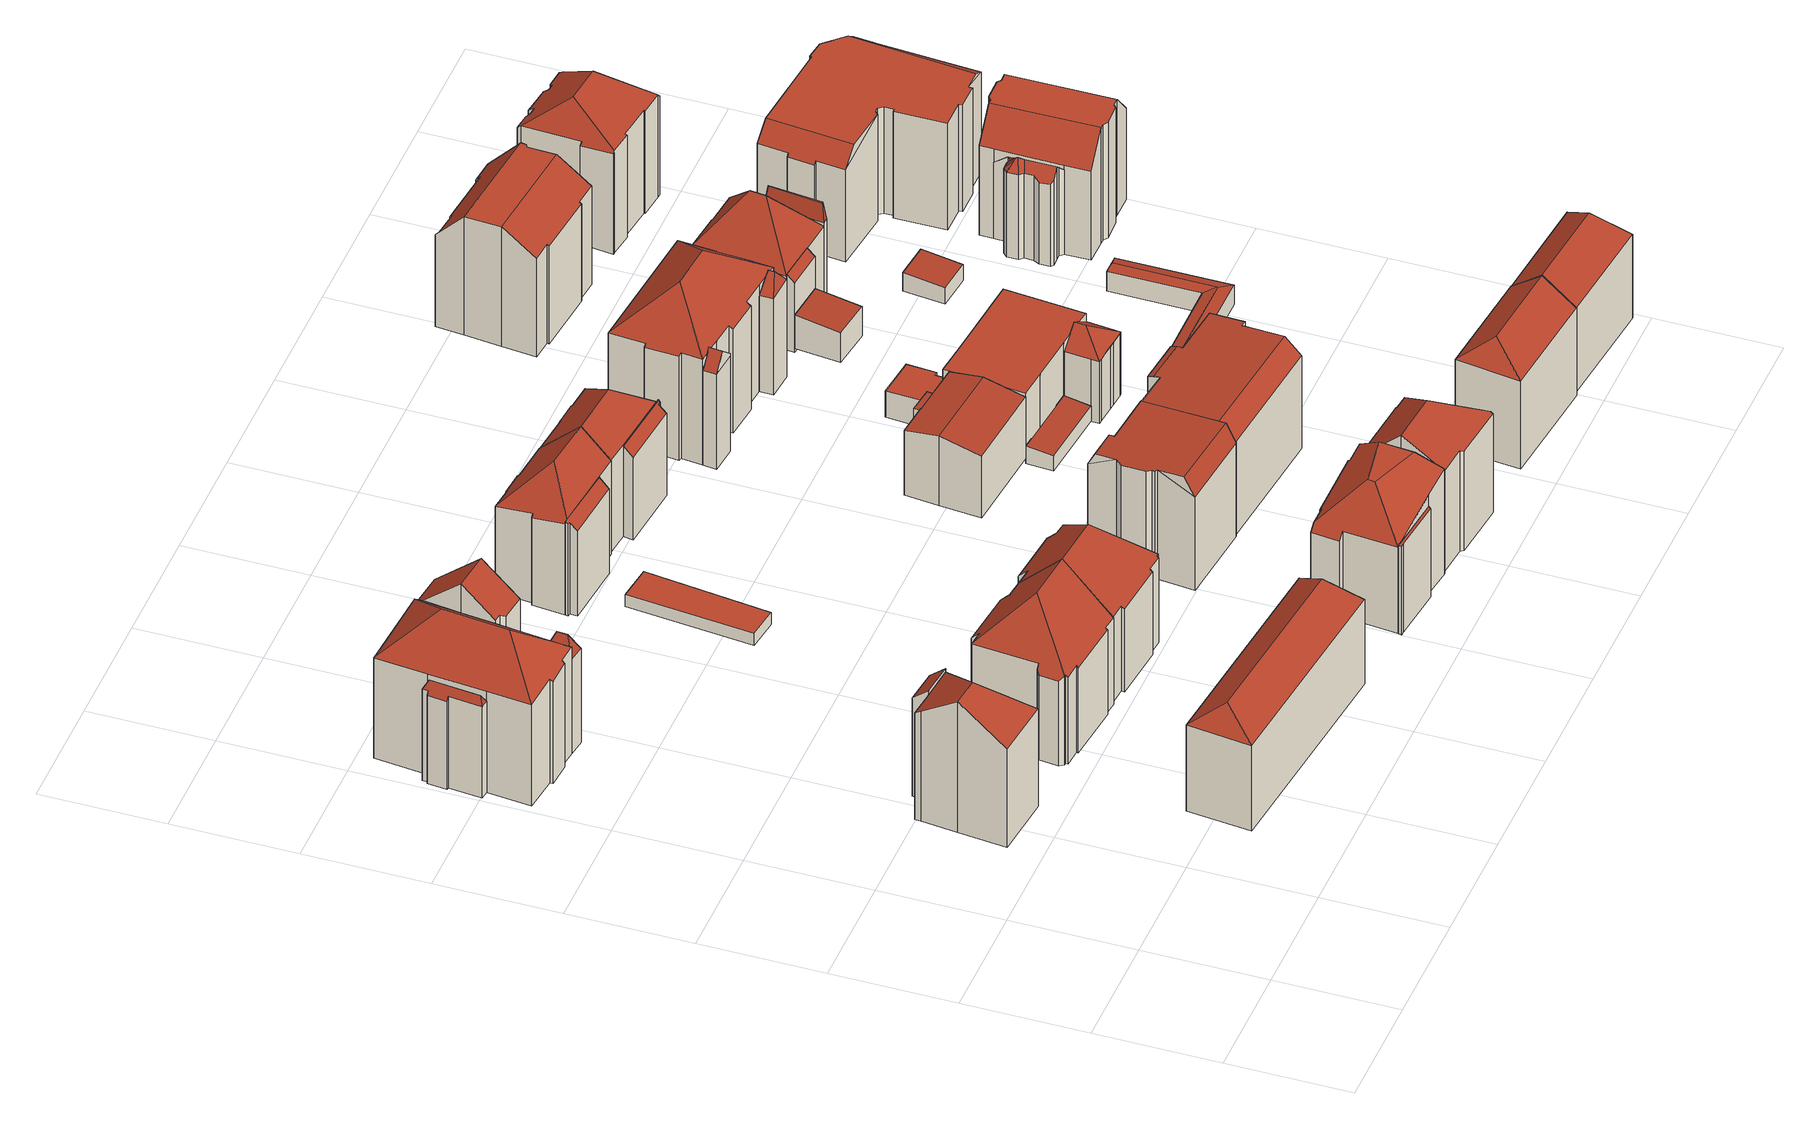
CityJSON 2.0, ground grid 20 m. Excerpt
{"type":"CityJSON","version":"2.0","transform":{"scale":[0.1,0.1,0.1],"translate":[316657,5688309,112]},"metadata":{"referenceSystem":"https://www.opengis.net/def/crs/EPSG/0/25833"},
"CityObjects":{
"building1":{"type":"Building","attributes":{"Gemeindeschluessel":14713000,"Geometrietyp2DReferenz":"3000","function":"31001_9998","roofType":"9999"},"children":["building1-1","building1-2"]},
"building1-1":{"type":"BuildingPart","attributes":{"Dachtyp_tdc":"tdcHipAndGableRoof","Dachneigung":37.49,"QualitaetDacherkennung":48,"Geometrietyp2DReferenz":"3000","roofType":"5000","measuredHeight":23.91},"parents":["building1"],"geometry":[{"type":"MultiSurface","lod":"2","boundaries":[[[0,1,2,3]],[[1,4,5,2]],[[6,7,8,9]],[[7,10,11,8]],[[10,12,13,11]],[[12,14,15,13]],[[14,16,17,15]],[[16,18,19,17]],[[18,20,21,19]],[[20,0,3,21]],[[16,14,12,10,7,6,22]],[[6,4,1,0,20,22]],[[20,18,16,22]],[[3,2,5,9,8,11,13,15,17,19,21]],[[9,5,4,6]]],"semantics":{"surfaces":[{"type":"WallSurface"},{"type":"RoofSurface"},{"type":"GroundSurface"},{"type":"ClosureSurface"}],"values":[0,0,0,0,0,0,0,0,0,0,1,1,1,2,3]}}]},
"building1-2":{"type":"BuildingPart","attributes":{"Dachtyp_tdc":"tdcPolyFlatRoof","Dachneigung":41.29,"QualitaetDacherkennung":31,"Geometrietyp2DReferenz":"3000","roofType":"2100","measuredHeight":20.23},"parents":["building1"],"geometry":[{"type":"MultiSurface","lod":"2","boundaries":[[[23,24,6,9,25]],[[26,27,28,5,4]],[[27,23,25,28]],[[27,26,24,23]],[[25,9,5,28]],[[4,6,24,26]],[[4,5,9,6]]],"semantics":{"surfaces":[{"type":"WallSurface"},{"type":"RoofSurface"},{"type":"GroundSurface"},{"type":"ClosureSurface"}],"values":[0,0,0,1,2,0,3]}}]},
"building2":{"type":"Building","attributes":{"Gemeindeschluessel":14713000,"Geometrietyp2DReferenz":"3000","function":"31001_9998","roofType":"9999"},"children":["building2-1","building2-2","building2-3","building2-4"]},
"building2-1":{"type":"BuildingPart","attributes":{"Dachtyp_tdc":"tdcHipRoof","Dachneigung":41.23,"QualitaetDacherkennung":46,"Geometrietyp2DReferenz":"3000","roofType":"3200","measuredHeight":24.75},"parents":["building2"],"geometry":[{"type":"MultiSurface","lod":"2","boundaries":[[[29,30,31]],[[29,32,33,30]],[[32,34,35,36,33]],[[37,38,39,40,41]],[[42,43,44,45]],[[43,46,47,44]],[[46,48,49,47]],[[48,50,51,49]],[[50,52,53,51]],[[52,54,55,53]],[[54,56,57,55]],[[56,58,57]],[[54,52,50,48,46,43,59]],[[34,32,60]],[[43,42,38,37,61,62,34,60,59]],[[32,29,56,54,59,60]],[[30,33,36,63,41,40,44,47,49,51,53,55,57]],[[62,35,34]],[[41,63,61,37]],[[63,36,35,62,61]],[[45,39,38,42]],[[45,44,40,39]],[[29,31,58,56]],[[31,30,57,58]]],"semantics":{"surfaces":[{"type":"WallSurface"},{"type":"RoofSurface"},{"type":"GroundSurface"},{"type":"ClosureSurface"}],"values":[0,0,0,0,0,0,0,0,0,0,0,0,1,1,1,1,2,0,3,3,0,3,0,3]}}]},
"building2-2":{"type":"BuildingPart","attributes":{"Dachtyp_tdc":"tdcFreeFormRoof","Dachneigung":60.25,"QualitaetDacherkennung":23,"Geometrietyp2DReferenz":"3000","roofType":"5000","measuredHeight":18.07},"parents":["building2"],"geometry":[{"type":"MultiSurface","lod":"2","boundaries":[[[64,65,66,67]],[[65,68,69,66]],[[68,70,71,69]],[[70,72,73,71]],[[72,74,75,73]],[[74,31,30,75]],[[58,64,67,57]],[[31,74,76]],[[74,72,70,68,65,64,77,76]],[[64,58,77]],[[58,31,76,77]],[[67,66,69,71,73,75,30,57]],[[57,30,31,58]]],"semantics":{"surfaces":[{"type":"WallSurface"},{"type":"RoofSurface"},{"type":"GroundSurface"},{"type":"ClosureSurface"}],"values":[0,0,0,0,0,0,0,1,1,1,1,2,3]}}]},
"building2-3":{"type":"BuildingPart","attributes":{"Dachtyp_tdc":"tdcGableRoof","Dachneigung":41.12,"QualitaetDacherkennung":72,"Geometrietyp2DReferenz":"3000","roofType":"3100","measuredHeight":24.75},"parents":["building2"],"geometry":[{"type":"MultiSurface","lod":"2","boundaries":[[[78,79,37,41,80]],[[35,81,82,36]],[[81,83,84,82]],[[83,85,86,84]],[[85,87,88,86]],[[87,78,80,88]],[[83,81,35,62,89]],[[89,79,78,87,85,83]],[[80,41,63,36,82,84,86,88]],[[61,37,79,89]],[[63,41,37,61]],[[62,61,89]],[[63,61,62,35,36]]],"semantics":{"surfaces":[{"type":"WallSurface"},{"type":"RoofSurface"},{"type":"GroundSurface"},{"type":"ClosureSurface"}],"values":[0,0,0,0,0,0,1,1,2,0,3,0,3]}}]},
"building2-4":{"type":"BuildingPart","attributes":{"Dachtyp_tdc":"tdcFreeFormRoof","Dachneigung":65.15,"QualitaetDacherkennung":29,"Geometrietyp2DReferenz":"3000","roofType":"5000","measuredHeight":20.33},"parents":["building2"],"geometry":[{"type":"MultiSurface","lod":"2","boundaries":[[[39,90,91,40]],[[90,92,93,91]],[[92,94,95,93]],[[94,96,97,95]],[[96,98,99,97]],[[98,45,44,99]],[[100,101,98,96]],[[102,100,96,94]],[[103,102,94,92]],[[92,90,104,103]],[[104,39,45,101,100,102,103]],[[45,98,101]],[[39,104,90]],[[40,91,93,95,97,99,44]],[[40,44,45,39]]],"semantics":{"surfaces":[{"type":"WallSurface"},{"type":"RoofSurface"},{"type":"GroundSurface"},{"type":"ClosureSurface"}],"values":[0,0,0,0,0,0,1,1,1,1,1,1,0,2,3]}}]},
"building3":{"type":"Building","attributes":{"Dachtyp_tdc":"tdcHipRoof","Gemeindeschluessel":14713000,"Dachneigung":36.92,"QualitaetDacherkennung":72,"Geometrietyp2DReferenz":"3000","function":"31001_9998","roofType":"3200","measuredHeight":19.48},"geometry":[{"type":"MultiSurface","lod":"2","boundaries":[[[105,106,107,108]],[[106,109,110,107]],[[109,111,112,110]],[[111,105,108,112]],[[109,106,113]],[[105,111,114]],[[106,105,114,113]],[[111,109,113,114]],[[108,107,110,112]]],"semantics":{"surfaces":[{"type":"WallSurface"},{"type":"RoofSurface"},{"type":"GroundSurface"}],"values":[0,0,0,0,1,1,1,1,2]}}]},
"building4":{"type":"Building","attributes":{"Dachtyp_tdc":"tdcFreeFormRoof","Gemeindeschluessel":14713000,"Dachneigung":44.62,"QualitaetDacherkennung":33,"Geometrietyp2DReferenz":"3000","function":"31001_9998","roofType":"5000","measuredHeight":23.77},"geometry":[{"type":"MultiSurface","lod":"2","boundaries":[[[115,116,117,118]],[[116,119,120,117]],[[119,121,122,120]],[[121,123,124,122]],[[123,125,126,124]],[[125,127,128,126]],[[127,129,130,128]],[[129,131,132,130]],[[131,133,134,132]],[[133,135,136,134]],[[135,137,138,136]],[[137,139,140,138]],[[139,141,142,140]],[[141,143,144,142]],[[143,145,146,144]],[[145,147,148,146]],[[147,149,150,148]],[[149,115,118,150]],[[151,152,147,145,143,141,139,137]],[[131,129,127,125,123,153,151,137,135,133]],[[153,121,119,116,115,149,152,151]],[[123,121,153]],[[149,147,152]],[[118,117,120,122,124,126,128,130,132,134,136,138,140,142,144,146,148,150]]],"semantics":{"surfaces":[{"type":"WallSurface"},{"type":"RoofSurface"},{"type":"GroundSurface"}],"values":[0,0,0,0,0,0,0,0,0,0,0,0,0,0,0,0,0,0,1,1,1,0,0,2]}}]},
"building5":{"type":"Building","attributes":{"Dachtyp_tdc":"tdcFreeFormRoof","Gemeindeschluessel":14713000,"Dachneigung":43.44,"QualitaetDacherkennung":33,"Geometrietyp2DReferenz":"3000","function":"31001_9998","roofType":"5000","measuredHeight":23.24},"geometry":[{"type":"MultiSurface","lod":"2","boundaries":[[[154,155,156,157]],[[155,158,159,156]],[[158,160,161,159]],[[160,162,163,161]],[[162,164,165,163]],[[164,166,167,165]],[[166,168,169,167]],[[168,170,171,169]],[[170,172,173,171]],[[172,174,175,173]],[[174,176,177,175]],[[176,178,179,177]],[[178,121,180,179]],[[121,181,182,180]],[[181,183,184,182]],[[183,185,186,184]],[[185,187,188,186]],[[187,154,157,188]],[[162,160,158,155,154,189,190,191,164]],[[190,189,187,185,183,181,121,192]],[[190,192,178,176,174,172,170,168,166,191]],[[166,164,191]],[[121,178,192]],[[154,187,189]],[[157,156,159,161,163,165,167,169,171,173,175,177,179,180,182,184,186,188]]],"semantics":{"surfaces":[{"type":"WallSurface"},{"type":"RoofSurface"},{"type":"GroundSurface"}],"values":[0,0,0,0,0,0,0,0,0,0,0,0,0,0,0,0,0,0,1,1,1,0,0,0,2]}}]},
"building6":{"type":"Building","attributes":{"Dachtyp_tdc":"tdcPolyFlatRoof","Gemeindeschluessel":14713000,"Dachneigung":0,"QualitaetDacherkennung":89,"Geometrietyp2DReferenz":"3000","function":"31001_9998","roofType":"1000","measuredHeight":2.21},"geometry":[{"type":"MultiSurface","lod":"2","boundaries":[[[193,194,195,196]],[[194,197,198,195]],[[197,199,200,198]],[[199,193,196,200]],[[199,197,194,193]],[[196,195,198,200]]],"semantics":{"surfaces":[{"type":"WallSurface"},{"type":"RoofSurface"},{"type":"GroundSurface"}],"values":[0,0,0,0,1,2]}}]},
"building7":{"type":"Building","attributes":{"Gemeindeschluessel":14713000,"Geometrietyp2DReferenz":"3000","function":"31001_9998","roofType":"9999"},"children":["building7-1","building7-2"]},
"building7-1":{"type":"BuildingPart","attributes":{"Dachtyp_tdc":"tdcPolyFlatRoof","Dachneigung":44.58,"QualitaetDacherkennung":28,"Geometrietyp2DReferenz":"3000","roofType":"2100","measuredHeight":17.06},"parents":["building7"],"geometry":[{"type":"MultiSurface","lod":"2","boundaries":[[[201,202,203,204]],[[202,205,206,203]],[[205,207,208,206]],[[207,209,210,211,208]],[[212,201,204,213]],[[212,214,209,207,205,202,201]],[[204,203,206,208,211,215,213]],[[214,210,209]],[[213,215,214,212]],[[215,211,210,214]]],"semantics":{"surfaces":[{"type":"WallSurface"},{"type":"RoofSurface"},{"type":"GroundSurface"},{"type":"ClosureSurface"}],"values":[0,0,0,0,0,1,2,0,3,3]}}]},
"building7-2":{"type":"BuildingPart","attributes":{"Dachtyp_tdc":"tdcHipAndGableRoof","Dachneigung":44.07,"QualitaetDacherkennung":56,"Geometrietyp2DReferenz":"3000","roofType":"5000","measuredHeight":21.83},"parents":["building7"],"geometry":[{"type":"MultiSurface","lod":"2","boundaries":[[[216,217,218,219]],[[217,220,221,218]],[[220,222,223,221]],[[222,224,225,223]],[[224,212,213,225]],[[210,226,227,211]],[[226,228,229,227]],[[228,230,231,229]],[[230,232,233,231]],[[232,234,235,233]],[[234,216,219,235]],[[230,228,226,210,214,236]],[[214,212,224,222,236]],[[222,220,217,216,234,232,230,236]],[[219,218,221,223,225,213,215,211,227,229,231,233,235]],[[215,213,212,214]],[[215,214,210,211]]],"semantics":{"surfaces":[{"type":"WallSurface"},{"type":"RoofSurface"},{"type":"GroundSurface"},{"type":"ClosureSurface"}],"values":[0,0,0,0,0,0,0,0,0,0,0,1,1,1,2,3,3]}}]},
"building8":{"type":"Building","attributes":{"Gemeindeschluessel":14713000,"Geometrietyp2DReferenz":"3000","function":"31001_9998","roofType":"9999"},"children":["building8-1","building8-2"]},
"building8-1":{"type":"BuildingPart","attributes":{"Dachtyp_tdc":"tdcCutTentRoof","Dachneigung":40.27,"QualitaetDacherkennung":26,"Geometrietyp2DReferenz":"3000","roofType":"9999","measuredHeight":21.95},"parents":["building8"],"geometry":[{"type":"MultiSurface","lod":"2","boundaries":[[[237,238,239,240]],[[238,241,242,239]],[[241,243,244,242]],[[243,245,246,247,244]],[[248,249,250,251]],[[249,252,253,250]],[[252,254,255,253]],[[254,256,257,255]],[[256,258,259,257]],[[258,260,261,259]],[[260,237,240,261]],[[243,241,262,263]],[[248,264,245,243,263,265]],[[256,254,252,249,248,265,266]],[[241,238,237,260,258,256,266,262]],[[266,265,263,262]],[[240,239,242,244,247,251,250,253,255,257,259,261]],[[264,246,245]],[[248,251,247,246,264]]],"semantics":{"surfaces":[{"type":"WallSurface"},{"type":"RoofSurface"},{"type":"GroundSurface"},{"type":"ClosureSurface"}],"values":[0,0,0,0,0,0,0,0,0,0,0,1,1,1,1,1,2,0,3]}}]},
"building8-2":{"type":"BuildingPart","attributes":{"Dachtyp_tdc":"tdcPolyFlatRoof","Dachneigung":0,"QualitaetDacherkennung":19,"Geometrietyp2DReferenz":"3000","roofType":"1000","measuredHeight":16.05},"parents":["building8"],"geometry":[{"type":"MultiSurface","lod":"2","boundaries":[[[267,268,269,270]],[[268,271,272,269]],[[271,273,248,251,272]],[[246,267,270,247]],[[246,264,273,271,268,267]],[[270,269,272,251,247]],[[264,248,273]],[[247,251,248,264,246]]],"semantics":{"surfaces":[{"type":"WallSurface"},{"type":"RoofSurface"},{"type":"GroundSurface"},{"type":"ClosureSurface"}],"values":[0,0,0,0,1,2,0,3]}}]},
"building9":{"type":"Building","attributes":{"Dachtyp_tdc":"tdcFreeFormRoof","Gemeindeschluessel":14713000,"Dachneigung":2.84,"QualitaetDacherkennung":41,"Geometrietyp2DReferenz":"3000","function":"31001_9998","roofType":"5000","measuredHeight":20.25},"geometry":[{"type":"MultiSurface","lod":"2","boundaries":[[[274,275,276,277]],[[275,278,279,276]],[[278,280,281,279]],[[280,282,283,281]],[[282,284,285,283]],[[284,286,287,285]],[[286,288,289,287]],[[288,290,291,289]],[[290,292,293,291]],[[292,294,295,293]],[[294,296,297,295]],[[296,274,277,297]],[[278,298,299,280]],[[300,296,294,301]],[[298,275,274,300,301,292,290,288,286,284,282,299]],[[278,275,298]],[[282,280,299]],[[294,292,301]],[[274,296,300]],[[277,276,279,281,283,285,287,289,291,293,295,297]]],"semantics":{"surfaces":[{"type":"WallSurface"},{"type":"RoofSurface"},{"type":"GroundSurface"}],"values":[0,0,0,0,0,0,0,0,0,0,0,0,1,1,1,0,0,0,0,2]}}]},
"building10":{"type":"Building","attributes":{"Gemeindeschluessel":14713000,"Geometrietyp2DReferenz":"3000","function":"31001_9998","roofType":"9999"},"children":["building10-1","building10-2"]},
"building10-1":{"type":"BuildingPart","attributes":{"Dachtyp_tdc":"tdcHipAndGableRoof","Dachneigung":44.3,"QualitaetDacherkennung":63,"Geometrietyp2DReferenz":"3000","roofType":"5000","measuredHeight":21.38},"parents":["building10"],"geometry":[{"type":"MultiSurface","lod":"2","boundaries":[[[222,302,303,304]],[[302,305,306,303]],[[305,307,308,306]],[[307,309,310,308]],[[309,311,312,310]],[[311,313,314,312]],[[313,315,316,314]],[[315,317,318,316]],[[317,319,320,318]],[[319,321,322,323,320]],[[324,325,326,327,328]],[[325,222,304,326]],[[321,319,317,315,313,329]],[[313,311,309,307,305,302,222,329]],[[222,325,324,321,329]],[[304,303,306,308,310,312,314,316,318,320,323,327,326]],[[328,322,321,324]],[[323,322,328,327]]],"semantics":{"surfaces":[{"type":"WallSurface"},{"type":"RoofSurface"},{"type":"GroundSurface"},{"type":"ClosureSurface"}],"values":[0,0,0,0,0,0,0,0,0,0,0,0,1,1,1,2,0,3]}}]},
"building10-2":{"type":"BuildingPart","attributes":{"Dachtyp_tdc":"tdcPolyFlatRoof","Dachneigung":43.74,"QualitaetDacherkennung":26,"Geometrietyp2DReferenz":"3000","roofType":"2100","measuredHeight":16.64},"parents":["building10"],"geometry":[{"type":"MultiSurface","lod":"2","boundaries":[[[330,328,327,331]],[[332,333,334,320,319]],[[333,335,336,334]],[[335,337,338,336]],[[337,330,331,338]],[[337,335,333,332,339,322,328,330]],[[331,327,323,320,334,336,338]],[[319,339,332]],[[320,323,322,339,319]],[[323,327,328,322]]],"semantics":{"surfaces":[{"type":"WallSurface"},{"type":"RoofSurface"},{"type":"GroundSurface"},{"type":"ClosureSurface"}],"values":[0,0,0,0,0,1,2,0,3,3]}}]},
"building11":{"type":"Building","attributes":{"Dachtyp_tdc":"tdcHipAndGableRoof","Gemeindeschluessel":14713000,"Dachneigung":43.56,"QualitaetDacherkennung":43,"Geometrietyp2DReferenz":"3000","function":"31001_9998","roofType":"5000","measuredHeight":22.65},"geometry":[{"type":"MultiSurface","lod":"2","boundaries":[[[340,341,342,343]],[[341,344,345,342]],[[344,346,347,345]],[[346,348,349,347]],[[348,350,351,349]],[[350,352,353,351]],[[352,354,355,353]],[[354,356,357,355]],[[356,358,359,357]],[[358,360,361,359]],[[360,362,363,361]],[[362,364,365,363]],[[364,366,367,365]],[[366,368,369,367]],[[368,370,371,369]],[[370,340,343,371]],[[366,364,362,360,358,356,372]],[[356,354,352,350,348,346,344,372]],[[344,341,340,370,368,366,372]],[[343,342,345,347,349,351,353,355,357,359,361,363,365,367,369,371]]],"semantics":{"surfaces":[{"type":"WallSurface"},{"type":"RoofSurface"},{"type":"GroundSurface"}],"values":[0,0,0,0,0,0,0,0,0,0,0,0,0,0,0,0,1,1,1,2]}}]},
"building12":{"type":"Building","attributes":{"Gemeindeschluessel":14713000,"Geometrietyp2DReferenz":"3000","function":"31001_9998","roofType":"9999"},"children":["building12-1","building12-2"]},
"building12-1":{"type":"BuildingPart","attributes":{"Dachtyp_tdc":"tdcPolyFlatRoof","Dachneigung":3.44,"QualitaetDacherkennung":61,"Geometrietyp2DReferenz":"3000","roofType":"2100","measuredHeight":11.5},"parents":["building12"],"geometry":[{"type":"MultiSurface","lod":"2","boundaries":[[[373,374,375,376]],[[374,377,378,375]],[[377,379,380,378]],[[379,381,382,380]],[[379,377,374,373,381]],[[382,376,375,378,380]],[[376,382,381,373]]],"semantics":{"surfaces":[{"type":"WallSurface"},{"type":"RoofSurface"},{"type":"GroundSurface"},{"type":"ClosureSurface"}],"values":[0,0,0,0,1,2,3]}}]},
"building12-2":{"type":"BuildingPart","attributes":{"Dachtyp_tdc":"tdcGableRoof","Dachneigung":11.48,"QualitaetDacherkennung":62,"Geometrietyp2DReferenz":"3000","roofType":"3100","measuredHeight":12.73},"parents":["building12"],"geometry":[{"type":"MultiSurface","lod":"2","boundaries":[[[383,384,385,386]],[[384,387,375,385]],[[387,388,373,376,375]],[[389,382,381]],[[389,390,391,382]],[[390,392,393,391]],[[392,394,395,393]],[[394,396,397,395]],[[396,383,386,397]],[[392,390,389,388,387,384,383]],[[383,396,394,392]],[[386,385,375,376,382,391,393,395,397]],[[381,373,388,389]],[[381,382,376,373]]],"semantics":{"surfaces":[{"type":"WallSurface"},{"type":"RoofSurface"},{"type":"GroundSurface"},{"type":"ClosureSurface"}],"values":[0,0,0,0,0,0,0,0,0,1,1,2,0,3]}}]},
"building13":{"type":"Building","attributes":{"Dachtyp_tdc":"tdcFreeFormRoof","Gemeindeschluessel":14713000,"Dachneigung":3.28,"QualitaetDacherkennung":51,"Geometrietyp2DReferenz":"3000","function":"31001_9998","roofType":"5000","measuredHeight":19.63},"geometry":[{"type":"MultiSurface","lod":"2","boundaries":[[[398,399,400,401]],[[399,402,403,400]],[[402,404,405,403]],[[404,406,407,405]],[[406,408,409,407]],[[408,410,411,409]],[[410,412,413,411]],[[412,414,415,413]],[[414,416,417,415]],[[416,398,401,417]],[[418,406,404,419]],[[416,420,421,398]],[[414,412,410,408,418,419,402,399,421,420]],[[408,406,418]],[[404,402,419]],[[416,414,420]],[[399,398,421]],[[401,400,403,405,407,409,411,413,415,417]]],"semantics":{"surfaces":[{"type":"WallSurface"},{"type":"RoofSurface"},{"type":"GroundSurface"}],"values":[0,0,0,0,0,0,0,0,0,0,1,1,1,0,0,0,0,2]}}]},
"building14":{"type":"Building","attributes":{"Dachtyp_tdc":"tdcPolyFlatRoof","Gemeindeschluessel":14713000,"Dachneigung":5.59,"QualitaetDacherkennung":47,"Geometrietyp2DReferenz":"3000","function":"31001_9998","roofType":"2100","measuredHeight":3.18},"geometry":[{"type":"MultiSurface","lod":"2","boundaries":[[[422,423,424,425]],[[423,426,427,424]],[[426,428,429,427]],[[428,422,425,429]],[[428,426,423,422]],[[425,424,427,429]]],"semantics":{"surfaces":[{"type":"WallSurface"},{"type":"RoofSurface"},{"type":"GroundSurface"}],"values":[0,0,0,0,1,2]}}]},
"building15":{"type":"Building","attributes":{"Dachtyp_tdc":"tdcPolyFlatRoof","Gemeindeschluessel":14713000,"Dachneigung":2.76,"QualitaetDacherkennung":62,"Geometrietyp2DReferenz":"3000","function":"31001_9998","roofType":"2100","measuredHeight":5.17},"geometry":[{"type":"MultiSurface","lod":"2","boundaries":[[[430,431,432,433]],[[431,434,435,432]],[[434,436,437,435]],[[436,438,439,437]],[[438,440,441,439]],[[440,430,433,441]],[[440,438,436,434,431,430]],[[433,432,435,437,439,441]]],"semantics":{"surfaces":[{"type":"WallSurface"},{"type":"RoofSurface"},{"type":"GroundSurface"}],"values":[0,0,0,0,0,0,1,2]}}]},
"building16":{"type":"Building","attributes":{"Gemeindeschluessel":14713000,"Geometrietyp2DReferenz":"3000","function":"31001_9998","roofType":"9999"},"children":["building16-1","building16-2","building16-3"]},
"building16-1":{"type":"BuildingPart","attributes":{"Dachtyp_tdc":"tdcHipAndGableRoof","Dachneigung":41.24,"QualitaetDacherkennung":40,"Geometrietyp2DReferenz":"3000","roofType":"5000","measuredHeight":20.14},"parents":["building16"],"geometry":[{"type":"MultiSurface","lod":"2","boundaries":[[[442,443,444,445]],[[443,446,447,444]],[[446,448,449,447]],[[446,443,450]],[[443,442,451,452,450]],[[452,453,448,446,450]],[[445,444,447,449,454]],[[455,453,452]],[[454,449,448,453,455]],[[451,455,452]],[[454,455,451,442,445]]],"semantics":{"surfaces":[{"type":"WallSurface"},{"type":"RoofSurface"},{"type":"GroundSurface"},{"type":"ClosureSurface"}],"values":[0,0,0,1,1,1,2,0,3,0,3]}}]},
"building16-2":{"type":"BuildingPart","attributes":{"Dachtyp_tdc":"tdcHipRoof","Dachneigung":38.33,"QualitaetDacherkennung":53,"Geometrietyp2DReferenz":"3000","roofType":"3200","measuredHeight":25.35},"parents":["building16"],"geometry":[{"type":"MultiSurface","lod":"2","boundaries":[[[456,457,458,459]],[[457,460,461,458]],[[460,462,463,464,465,461]],[[466,467,468]],[[466,469,470,467]],[[469,471,472,470]],[[471,473,474,472]],[[473,475,476,474]],[[475,477,478,476]],[[477,479,480,478]],[[479,481,482,480]],[[481,483,484,482]],[[483,485,486,484]],[[485,487,488,486]],[[487,489,445,488]],[[489,442,445]],[[490,491,492,449,448]],[[491,456,459,492]],[[489,487,485,483,481,479,493]],[[477,475,473,471,469,466,494]],[[479,477,494,493]],[[466,495,496,462,460,457,456,491,490,453,455,451,489,493,494]],[[459,458,461,465,467,470,472,474,476,478,480,482,484,486,488,445,454,449,492]],[[468,495,466]],[[496,463,462]],[[468,467,465,464]],[[468,464,463,496,495]],[[451,442,489]],[[448,453,490]],[[449,454,455,453,448]],[[454,445,442,451,455]]],"semantics":{"surfaces":[{"type":"WallSurface"},{"type":"RoofSurface"},{"type":"GroundSurface"},{"type":"ClosureSurface"}],"values":[0,0,0,0,0,0,0,0,0,0,0,0,0,0,0,0,0,0,1,1,1,1,2,0,0,3,3,0,0,3,3]}}]},
"building16-3":{"type":"BuildingPart","attributes":{"Dachtyp_tdc":"tdcGableRoof","Dachneigung":42.02,"QualitaetDacherkennung":38,"Geometrietyp2DReferenz":"3000","roofType":"3100","measuredHeight":20.19},"parents":["building16"],"geometry":[{"type":"MultiSurface","lod":"2","boundaries":[[[497,498,499,500]],[[498,468,467,499]],[[464,497,500,465]],[[463,496,501,502,503]],[[468,498,502,501,495]],[[497,503,502,498]],[[464,463,503,497]],[[500,499,467,465]],[[464,465,467,468]],[[501,496,495]],[[495,496,463,464,468]]],"semantics":{"surfaces":[{"type":"WallSurface"},{"type":"RoofSurface"},{"type":"GroundSurface"},{"type":"ClosureSurface"}],"values":[0,0,0,1,1,0,0,2,3,0,3]}}]},
"building17":{"type":"Building","attributes":{"Dachtyp_tdc":"tdcPolyFlatRoof","Gemeindeschluessel":14713000,"Dachneigung":0,"QualitaetDacherkennung":46,"Geometrietyp2DReferenz":"3000","function":"31001_9998","roofType":"1000","measuredHeight":11.87},"geometry":[{"type":"MultiSurface","lod":"2","boundaries":[[[504,505,391,395]],[[505,506,507,391]],[[506,508,509,507]],[[508,510,511,509]],[[510,512,513,511]],[[512,514,515,513]],[[514,516,517,515]],[[516,518,519,517]],[[518,504,395,519]],[[518,516,514,512,510,508,506,505,504]],[[395,391,507,509,511,513,515,517,519]]],"semantics":{"surfaces":[{"type":"WallSurface"},{"type":"RoofSurface"},{"type":"GroundSurface"}],"values":[0,0,0,0,0,0,0,0,0,1,2]}}]},
"building18":{"type":"Building","attributes":{"Dachtyp_tdc":"tdcHipAndGableRoof","Gemeindeschluessel":14713000,"Dachneigung":36.97,"QualitaetDacherkennung":75,"Geometrietyp2DReferenz":"3000","function":"31001_9998","roofType":"5000","measuredHeight":20.07},"geometry":[{"type":"MultiSurface","lod":"2","boundaries":[[[520,521,522,523]],[[521,524,525,522]],[[524,526,527,525]],[[526,520,523,527]],[[524,521,528]],[[520,526,529]],[[521,520,529,528]],[[526,524,528,529]],[[523,522,525,527]]],"semantics":{"surfaces":[{"type":"WallSurface"},{"type":"RoofSurface"},{"type":"GroundSurface"}],"values":[0,0,0,0,1,0,1,1,2]}}]},
"building19":{"type":"Building","attributes":{"Dachtyp_tdc":"tdcHipAndGableRoof","Gemeindeschluessel":14713000,"Dachneigung":35.94,"QualitaetDacherkennung":65,"Geometrietyp2DReferenz":"3000","function":"31001_9998","roofType":"5000","measuredHeight":14.26},"geometry":[{"type":"MultiSurface","lod":"2","boundaries":[[[530,531,532,533]],[[531,534,535,532]],[[534,536,537,535]],[[536,538,539,537]],[[538,540,541,539]],[[540,542,543,541]],[[542,544,545,543]],[[544,546,547,545]],[[546,548,549,547]],[[548,530,533,549]],[[540,538,550,551,552,553,554]],[[555,556,557,554,553]],[[542,540,554,557,544]],[[546,556,555,548]],[[544,557,556,546]],[[548,555,553,530]],[[530,553,552,531]],[[531,552,551,534]],[[534,551,550,536]],[[536,550,538]],[[533,532,535,537,539,541,543,545,547,549]]],"semantics":{"surfaces":[{"type":"WallSurface"},{"type":"RoofSurface"},{"type":"GroundSurface"}],"values":[0,0,0,0,0,0,0,0,0,0,1,1,1,0,0,0,0,0,0,0,2]}}]},
"building20":{"type":"Building","attributes":{"Dachtyp_tdc":"tdcPolyFlatRoof","Gemeindeschluessel":14713000,"Dachneigung":5.25,"QualitaetDacherkennung":83,"Geometrietyp2DReferenz":"3000","function":"31001_9998","roofType":"2100","measuredHeight":6.09},"geometry":[{"type":"MultiSurface","lod":"2","boundaries":[[[558,559,560,561]],[[559,562,563,560]],[[562,564,565,563]],[[564,558,561,565]],[[564,562,559,558]],[[561,560,563,565]]],"semantics":{"surfaces":[{"type":"WallSurface"},{"type":"RoofSurface"},{"type":"GroundSurface"}],"values":[0,0,0,0,1,2]}}]},
"building21":{"type":"Building","attributes":{"Dachtyp_tdc":"tdcHipAndGableRoof","Gemeindeschluessel":14713000,"Dachneigung":37.23,"QualitaetDacherkennung":72,"Geometrietyp2DReferenz":"3000","function":"31001_9998","roofType":"5000","measuredHeight":19.46},"geometry":[{"type":"MultiSurface","lod":"2","boundaries":[[[566,567,568,569]],[[567,570,571,568]],[[570,520,572,571]],[[520,566,569,572]],[[570,567,573]],[[566,520,574]],[[567,566,574,573]],[[520,570,573,574]],[[569,568,571,572]]],"semantics":{"surfaces":[{"type":"WallSurface"},{"type":"RoofSurface"},{"type":"GroundSurface"}],"values":[0,0,0,0,1,0,1,1,2]}}]},
"building22":{"type":"Building","attributes":{"Dachtyp_tdc":"tdcFreeFormRoof","Gemeindeschluessel":14713000,"Dachneigung":13.79,"QualitaetDacherkennung":68,"Geometrietyp2DReferenz":"3000","function":"31001_9998","roofType":"5000","measuredHeight":4.03},"geometry":[{"type":"MultiSurface","lod":"2","boundaries":[[[575,576,577,578]],[[576,579,580,577]],[[579,581,582,580]],[[581,583,584,582]],[[583,585,586,584]],[[585,575,578,586]],[[587,585,583]],[[588,587,583,581]],[[589,590,588,581,579]],[[589,579,576]],[[590,589,576,575]],[[587,588,590,575,585]],[[578,577,580,582,584,586]]],"semantics":{"surfaces":[{"type":"WallSurface"},{"type":"RoofSurface"},{"type":"GroundSurface"}],"values":[0,0,0,0,0,0,1,1,1,1,1,1,2]}}]},
"building23":{"type":"Building","attributes":{"Gemeindeschluessel":14713000,"Geometrietyp2DReferenz":"3000","function":"31001_9998","roofType":"9999"},"children":["building23-1","building23-2","building23-3"]},
"building23-1":{"type":"BuildingPart","attributes":{"Dachtyp_tdc":"tdcFreeFormRoof","Dachneigung":82.98,"QualitaetDacherkennung":33,"Geometrietyp2DReferenz":"3000","roofType":"5000","measuredHeight":17.65},"parents":["building23"],"geometry":[{"type":"MultiSurface","lod":"2","boundaries":[[[591,592,593,594]],[[592,595,596,593]],[[595,597,598,596]],[[597,599,600,601,598]],[[602,603,604,605,606]],[[603,591,594,604]],[[599,597,607]],[[597,595,592,591,603,608,607]],[[603,602,608]],[[602,599,607,608]],[[594,593,596,598,601,605,604]],[[606,600,599,602]],[[606,605,601,600]]],"semantics":{"surfaces":[{"type":"WallSurface"},{"type":"RoofSurface"},{"type":"GroundSurface"},{"type":"ClosureSurface"}],"values":[0,0,0,0,0,0,1,1,1,1,2,0,3]}}]},
"building23-2":{"type":"BuildingPart","attributes":{"Dachtyp_tdc":"tdcPolyFlatRoof","Dachneigung":41.35,"QualitaetDacherkennung":31,"Geometrietyp2DReferenz":"3000","roofType":"2100","measuredHeight":13.79},"parents":["building23"],"geometry":[{"type":"MultiSurface","lod":"2","boundaries":[[[609,610,611,612,613]],[[614,615,616,617,618]],[[615,609,613,616]],[[615,614,610,609]],[[613,612,617,616]],[[618,611,610,614]],[[618,617,612,611]]],"semantics":{"surfaces":[{"type":"WallSurface"},{"type":"RoofSurface"},{"type":"GroundSurface"},{"type":"ClosureSurface"}],"values":[0,0,0,1,2,0,3]}}]},
"building23-3":{"type":"BuildingPart","attributes":{"Dachtyp_tdc":"tdcHipRoof","Dachneigung":52.09,"QualitaetDacherkennung":64,"Geometrietyp2DReferenz":"3000","roofType":"3200","measuredHeight":21.51},"parents":["building23"],"geometry":[{"type":"MultiSurface","lod":"2","boundaries":[[[611,619,620,612]],[[619,621,622,620]],[[621,623,624,622]],[[623,625,626,624]],[[625,606,605,626]],[[600,618,617,601]],[[625,623,621,619,627]],[[611,618,600,628]],[[619,611,628,627]],[[600,606,625,627,628]],[[617,612,620,622,624,626,605,601]],[[611,612,617,618]],[[600,601,605,606]]],"semantics":{"surfaces":[{"type":"WallSurface"},{"type":"RoofSurface"},{"type":"GroundSurface"},{"type":"ClosureSurface"}],"values":[0,0,0,0,0,0,1,1,1,1,2,3,3]}}]},
"building24":{"type":"Building","attributes":{"Dachtyp_tdc":"tdcCutGableRoof","Gemeindeschluessel":14713000,"Dachneigung":47.3,"QualitaetDacherkennung":51,"Geometrietyp2DReferenz":"3000","function":"31001_9998","roofType":"9999","measuredHeight":21.81},"geometry":[{"type":"MultiSurface","lod":"2","boundaries":[[[629,630,631,632]],[[630,633,634,631]],[[633,635,636,634]],[[635,637,638,636]],[[637,639,640,638]],[[639,641,642,640]],[[641,643,644,642]],[[643,645,646,644]],[[645,647,648,646]],[[647,649,650,648]],[[649,651,652,650]],[[651,653,654,652]],[[653,655,656,654]],[[655,657,658,656]],[[657,659,660,658]],[[659,661,662,660]],[[661,663,664,662]],[[663,665,666,664]],[[665,667,668,666]],[[667,669,670,668]],[[669,629,632,670]],[[643,641,639,637,635,633,630,629]],[[665,663,661,659,657,655,653,651,649,647,645]],[[629,669,667,665,645,643]],[[632,631,634,636,638,640,642,644,646,648,650,652,654,656,658,660,662,664,666,668,670]]],"semantics":{"surfaces":[{"type":"WallSurface"},{"type":"RoofSurface"},{"type":"GroundSurface"}],"values":[0,0,0,0,0,0,0,0,0,0,0,0,0,0,0,0,0,0,0,0,0,1,1,1,2]}}]},
"building25":{"type":"Building","attributes":{"Dachtyp_tdc":"tdcPolyFlatRoof","Gemeindeschluessel":14713000,"Dachneigung":4.12,"QualitaetDacherkennung":63,"Geometrietyp2DReferenz":"3000","function":"31001_9998","roofType":"2100","measuredHeight":3.41},"geometry":[{"type":"MultiSurface","lod":"2","boundaries":[[[671,672,673,674]],[[672,675,676,673]],[[675,677,678,676]],[[677,671,674,678]],[[677,675,672,671]],[[674,673,676,678]]],"semantics":{"surfaces":[{"type":"WallSurface"},{"type":"RoofSurface"},{"type":"GroundSurface"}],"values":[0,0,0,0,1,2]}}]},
"building26":{"type":"Building","attributes":{"Gemeindeschluessel":14713000,"Geometrietyp2DReferenz":"3000","function":"31001_9998","roofType":"9999"},"children":["building26-1","building26-2"]},
"building26-1":{"type":"BuildingPart","attributes":{"Dachtyp_tdc":"tdcFreeFormRoof","Dachneigung":45.54,"QualitaetDacherkennung":16,"Geometrietyp2DReferenz":"3000","roofType":"5000","measuredHeight":17.2},"parents":["building26"],"geometry":[{"type":"MultiSurface","lod":"2","boundaries":[[[679,680,681,682]],[[680,683,681]],[[683,684,685,681]],[[684,686,687,685]],[[688,689,690,691]],[[689,692,693,690]],[[692,694,695,693]],[[694,696,697,695]],[[696,698,699,697]],[[698,700,701,699]],[[700,702,703,701]],[[702,704,705,703]],[[704,706,707,705]],[[706,708,709,707]],[[708,679,682,709]],[[704,702,710,711]],[[702,700,698,696,694,692,710]],[[692,689,688,712,713,714,715,711,710]],[[712,686,684,683,680,713]],[[680,679,714,713]],[[679,708,716,715,714]],[[708,706,716]],[[706,704,711,715,716]],[[682,681,685,687,717,691,690,693,695,697,699,701,703,705,707,709]],[[717,687,686,712]],[[717,712,688,691]]],"semantics":{"surfaces":[{"type":"WallSurface"},{"type":"RoofSurface"},{"type":"GroundSurface"},{"type":"ClosureSurface"}],"values":[0,0,0,0,0,0,0,0,0,0,0,0,0,0,0,1,1,1,1,1,1,1,1,2,3,3]}}]},
"building26-2":{"type":"BuildingPart","attributes":{"Dachtyp_tdc":"tdcCutGableRoof","Dachneigung":0.45,"QualitaetDacherkennung":61,"Geometrietyp2DReferenz":"3000","roofType":"9999","measuredHeight":21.16},"parents":["building26"],"geometry":[{"type":"MultiSurface","lod":"2","boundaries":[[[718,719,720,721]],[[719,722,723,720]],[[722,724,725,723]],[[724,726,691,725]],[[726,688,691]],[[727,687,686]],[[727,728,729,687]],[[728,730,731,729]],[[730,732,733,731]],[[732,734,735,733]],[[734,736,737,735]],[[736,738,739,737]],[[738,740,741,739]],[[740,742,743,741]],[[742,744,745,743]],[[744,746,747,745]],[[746,748,749,747]],[[748,750,751,749]],[[750,718,721,751]],[[746,744,742,740]],[[730,728,727,726,724,722]],[[740,738,736,734,732,730,722,719,718,750,748,746]],[[721,720,723,725,691,717,687,729,731,733,735,737,739,741,743,745,747,749,751]],[[686,712,688,726,727]],[[686,687,717,712]],[[717,691,688,712]]],"semantics":{"surfaces":[{"type":"WallSurface"},{"type":"RoofSurface"},{"type":"GroundSurface"},{"type":"ClosureSurface"}],"values":[0,0,0,0,0,0,0,0,0,0,0,0,0,0,0,0,0,0,0,1,1,1,2,0,3,3]}}]},
"building27":{"type":"Building","attributes":{"Dachtyp_tdc":"tdcHipRoof","Gemeindeschluessel":14713000,"Dachneigung":25.02,"QualitaetDacherkennung":26,"Geometrietyp2DReferenz":"3000","function":"31001_9998","roofType":"3200","measuredHeight":22.63},"geometry":[{"type":"MultiSurface","lod":"2","boundaries":[[[752,753,754,755]],[[753,756,757,754]],[[756,758,759,757]],[[758,760,761,759]],[[760,762,763,761]],[[762,764,765,763]],[[764,766,767,765]],[[766,768,769,767]],[[768,770,771,769]],[[770,772,773,771]],[[772,774,775,773]],[[774,776,777,775]],[[776,778,779,777]],[[778,780,781,779]],[[780,782,783,781]],[[782,784,785,783]],[[784,786,787,785]],[[786,788,789,787]],[[788,790,791,789]],[[790,792,793,791]],[[792,794,795,793]],[[794,796,797,795]],[[796,798,799,797]],[[798,800,801,799]],[[800,752,755,801]],[[796,794,792,790,788,802]],[[778,776,774,772,770,768,803]],[[788,786,784,782,780,778,803,802]],[[768,766,764,762,760,758,756,753,752,800,798,796,802,803]],[[755,754,757,759,761,763,765,767,769,771,773,775,777,779,781,783,785,787,789,791,793,795,797,799,801]]],"semantics":{"surfaces":[{"type":"WallSurface"},{"type":"RoofSurface"},{"type":"GroundSurface"}],"values":[0,0,0,0,0,0,0,0,0,0,0,0,0,0,0,0,0,0,0,0,0,0,0,0,0,1,1,1,1,2]}}]},
"building28":{"type":"Building","attributes":{"Dachtyp_tdc":"tdcFreeFormRoof","Gemeindeschluessel":14713000,"Dachneigung":0.097,"QualitaetDacherkennung":44,"Geometrietyp2DReferenz":"3000","function":"31001_9998","roofType":"5000","measuredHeight":19.5},"geometry":[{"type":"MultiSurface","lod":"2","boundaries":[[[804,805,806,807]],[[805,808,809,806]],[[808,810,811,809]],[[810,812,813,811]],[[812,814,815,813]],[[814,816,817,815]],[[816,818,819,817]],[[818,820,821,819]],[[820,822,823,821]],[[822,824,825,823]],[[824,826,827,825]],[[826,828,829,827]],[[828,830,831,829]],[[830,832,833,831]],[[832,834,835,833]],[[834,836,837,835]],[[836,838,839,837]],[[838,840,841,839]],[[840,842,843,841]],[[842,844,845,843]],[[844,846,847,845]],[[846,848,849,847]],[[848,850,851,849]],[[850,852,853,851]],[[852,854,855,853]],[[854,804,807,855]],[[808,805,804,856,857,812,810]],[[858,859,846,844,842,840,838,836]],[[857,856,854,852,850,848,859,858,834,832,830,828,826,824,822,820,818,816,814]],[[814,812,857]],[[836,834,858]],[[848,846,859]],[[804,854,856]],[[807,806,809,811,813,815,817,819,821,823,825,827,829,831,833,835,837,839,841,843,845,847,849,851,853,855]]],"semantics":{"surfaces":[{"type":"WallSurface"},{"type":"RoofSurface"},{"type":"GroundSurface"}],"values":[0,0,0,0,0,0,0,0,0,0,0,0,0,0,0,0,0,0,0,0,0,0,0,0,0,0,1,1,1,0,0,0,0,2]}}]}
},
"vertices":[
[162,589,219],[163,599,213],[163,599,18],[162,589,18],[208,594,213],[208,594,18],[265,589,213],[264,581,212],[264,581,18],[265,589,18],[270,580,206],[270,580,18],[263,514,199],[263,514,18],[258,515,205],[258,515,18],[250,443,197],[250,443,18],[148,453,197],[148,453,18],[156,531,257],[156,531,18],[205,526,257],
[268,614,198],[265,589,220],[268,614,18],[208,594,220],[211,620,198],[211,620,18],
[32,1291,194],[32,1291,10],[32,1291,177],[41,1375,193],[41,1375,10],[176,1362,203],[176,1362,193],[176,1362,10],[161,1234,204],[157,1204,205],[157,1204,182],[157,1204,10],[161,1234,10],[146,1113,205],[146,1113,206],[146,1113,10],[146,1113,182],[115,1116,204],[115,1116,10],[114,1112,200],[114,1112,10],[73,1115,196],[73,1115,10],[73,1120,200],[73,1120,10],[15,1126,195],[15,1126,10],[22,1197,195],[22,1197,10],[22,1197,177],[93,1188,257],[105,1295,257],[167,1288,204],[175,1349,204],[167,1288,10],
[8,1199,177],[13,1252,178],[13,1252,10],[8,1199,10],[9,1252,171],[9,1252,10],[13,1284,171],[13,1284,10],[16,1284,177],[16,1284,10],[17,1293,177],[17,1293,10],[24,1285,191],[16,1205,190],
[173,1232,210],[161,1234,210],[173,1232,10],[240,1355,192],[240,1355,10],[232,1281,257],[232,1281,10],[226,1220,204],[226,1220,10],[181,1225,204],[181,1225,10],[167,1288,257],
[166,1203,182],[166,1203,10],[169,1198,182],[169,1198,10],[165,1156,182],[165,1156,10],[180,1155,182],[180,1155,10],[175,1109,182],[175,1109,10],[164,1142,213],[162,1125,213],[157,1150,196],[163,1197,195],[161,1203,190],
[657,95,184],[289,133,184],[289,133,29],[657,95,29],[299,236,187],[299,236,29],[668,198,187],[668,198,29],[324,183,224],[634,151,224],
[389,595,179],[485,585,179],[485,585,24],[389,595,24],[483,570,195],[483,570,24],[512,567,195],[512,567,24],[498,418,182],[498,418,24],[473,421,182],[473,421,24],[473,418,179],[473,418,24],[377,428,179],[377,428,24],[378,431,183],[378,431,24],[348,433,182],[348,433,24],[348,437,186],[348,437,24],[345,437,186],[345,437,24],[340,444,179],[340,444,24],[343,475,179],[343,475,24],[348,480,185],[348,480,24],[354,480,191],[354,480,24],[364,585,191],[364,585,24],[388,582,192],[388,582,24],[421,507,262],[364,584,192],[506,499,262],
[662,553,190],[652,448,191],[652,448,29],[662,553,29],[657,448,185],[657,448,29],[660,440,180],[660,440,29],[657,410,180],[657,410,29],[652,406,186],[652,406,29],[647,406,187],[647,406,29],[646,403,184],[646,403,29],[618,406,184],[618,406,29],[618,402,180],[618,402,29],[524,411,180],[524,411,29],[524,416,184],[524,416,29],[498,418,184],[498,418,29],[512,567,29],[542,564,195],[542,564,29],[543,579,180],[543,579,29],[639,570,180],[639,570,29],[638,555,194],[638,555,29],[659,553,194],[594,491,261],[651,406,187],[506,499,261],
[515,1137,58],[489,934,58],[489,934,36],[515,1137,36],[436,941,58],[436,941,36],[456,1144,58],[456,1144,36],
[534,1196,178],[428,1206,178],[428,1206,23],[534,1196,23],[429,1218,190],[429,1218,23],[424,1219,190],[424,1219,23],[424,1223,194],[424,1223,190],[424,1223,23],[536,1212,194],[536,1212,23],[429,1223,194],[429,1223,23],
[519,1330,177],[519,1327,179],[519,1327,23],[519,1330,23],[587,1321,179],[587,1321,23],[581,1256,241],[581,1256,23],[576,1208,194],[576,1208,23],[429,1276,183],[429,1276,23],[434,1276,187],[434,1276,23],[440,1335,179],[440,1335,23],[479,1331,179],[479,1331,23],[479,1333,177],[479,1333,23],[494,1265,241],
[904,209,220],[904,206,222],[904,206,38],[904,209,38],[935,203,229],[935,203,38],[921,69,230],[921,69,38],[871,75,219],[871,75,199],[871,75,38],[771,85,196],[779,172,195],[779,172,38],[771,85,38],[769,173,184],[769,173,38],[774,219,184],[774,219,38],[784,218,195],[784,218,38],[810,215,201],[810,215,38],[810,218,198],[810,218,38],[915,166,258],[910,110,258],[783,84,199],[829,141,256],[831,153,256],
[865,70,199],[776,79,199],[776,79,38],[865,70,38],[770,79,199],[770,79,38],[771,85,199],
[828,536,233],[917,528,232],[917,528,37],[828,536,37],[901,378,207],[901,378,37],[766,391,207],[766,391,37],[772,451,237],[772,451,37],[767,452,237],[767,452,37],[768,457,237],[768,457,37],[764,465,236],[764,465,37],[767,504,234],[767,504,37],[778,515,234],[778,515,37],[782,560,210],[782,560,37],[830,556,210],[830,556,37],[903,394,239],[767,408,239],[829,544,232],[781,549,232],
[587,1321,178],[587,1321,28],[581,1256,28],[656,1314,178],[656,1314,28],[656,1316,175],[656,1316,28],[697,1313,175],[697,1313,28],[696,1310,178],[696,1310,28],[737,1306,178],[737,1306,28],[731,1248,186],[731,1248,28],[735,1247,182],[735,1247,28],[730,1193,189],[730,1193,28],[724,1193,195],[724,1193,194],[724,1193,28],[614,1204,195],[576,1208,195],[576,1208,28],[614,1204,28],[614,1204,194],[673,1247,241],
[612,1188,178],[612,1188,28],[730,1193,194],[730,1190,191],[730,1190,28],[724,1190,191],[724,1190,28],[723,1177,178],[723,1177,28],[725,1193,194],
[972,64,226],[921,69,226],[921,69,42],[972,64,42],[928,137,268],[928,137,42],[935,203,206],[935,203,42],[967,200,205],[967,200,42],[967,202,203],[967,202,42],[1061,193,203],[1061,193,42],[1060,191,205],[1060,191,42],[1084,188,205],[1084,188,42],[1095,187,196],[1095,187,42],[1090,141,203],[1090,141,42],[1082,142,210],[1082,142,42],[1079,136,213],[1079,136,42],[1071,53,226],[1071,53,42],[1071,49,223],[1071,49,42],[976,59,223],[976,59,42],[1015,129,268],
[866,843,167],[866,844,167],[866,844,52],[866,843,52],[867,855,167],[867,855,52],[913,851,164],[913,851,52],[911,839,164],[911,839,52],
[806,795,179],[811,849,170],[811,849,52],[806,795,52],[866,844,170],[866,843,170],[911,839,170],[959,834,170],[959,834,52],[954,781,179],[954,781,52],[948,714,165],[948,714,52],[800,727,165],[800,727,52],
[901,378,210],[917,528,230],[917,528,41],[901,378,41],[979,521,230],[979,521,41],[981,541,225],[981,541,41],[1056,533,225],[1056,533,41],[1054,514,230],[1054,514,41],[1141,505,230],[1141,505,41],[1136,449,233],[1136,449,41],[1126,450,233],[1126,450,41],[1116,356,211],[1116,356,41],[1055,523,229],[980,531,229],[1119,383,237],[904,405,237],
[946,671,70],[948,714,75],[948,714,43],[946,671,43],[1075,702,75],[1075,702,43],[1071,659,70],[1071,659,43],
[968,934,100],[1036,927,100],[1036,927,53],[968,934,53],[1031,879,102],[1031,879,53],[1024,879,102],[1024,879,53],[1020,838,104],[1020,838,53],[960,844,104],[960,844,53],
[1027,1125,214],[1025,1104,215],[1025,1104,36],[1027,1125,36],[980,1108,212],[980,1108,36],[981,1130,212],[981,1130,36],[1010,1117,237],[1016,1127,230],[1010,1127,237],[1002,1128,230],[1010,1127,36],[1010,1127,230],
[939,1127,225],[880,1133,225],[880,1133,36],[939,1127,36],[880,1140,230],[880,1140,36],[841,1144,230],[841,1144,215],[841,1144,210],[841,1144,36],[796,1149,230],[796,1149,36],[796,1149,210],[800,1183,229],[800,1183,36],[795,1184,226],[795,1184,36],[800,1239,224],[800,1239,36],[805,1239,228],[805,1239,36],[811,1298,226],[811,1298,36],[1042,1276,226],[1042,1276,36],[1036,1216,228],[1036,1216,36],[1040,1215,224],[1040,1215,36],[1035,1161,226],[1035,1161,36],[1031,1161,229],[1031,1161,36],[1027,1125,230],[981,1130,230],[940,1134,230],[940,1134,36],[960,1208,289],[881,1215,289],[810,1147,230],[824,1146,230],
[839,1123,210],[794,1127,210],[794,1127,36],[839,1123,36],[816,1147,238],[813,1125,238],[839,1123,215],
[948,714,171],[959,834,171],[960,844,171],[960,844,52],[1020,838,171],[1020,838,52],[1161,825,171],[1161,825,52],[1149,695,171],[1149,695,52],[1122,698,171],[1122,698,52],[1075,702,171],[1075,702,52],[996,709,171],[996,709,52],
[1351,24,211],[1167,42,211],[1167,42,51],[1351,24,51],[1177,145,216],[1177,145,51],[1361,127,216],[1361,127,51],[1204,93,252],[1356,78,252],
[1143,640,155],[1140,640,155],[1140,640,42],[1143,640,42],[1118,642,155],[1118,642,42],[1108,643,155],[1108,643,42],[1078,646,155],[1078,646,42],[1070,646,155],[1070,646,42],[1071,659,155],[1071,659,42],[1075,702,155],[1075,702,42],[1122,698,155],[1122,698,42],[1149,695,155],[1149,695,42],[1108,643,156],[1118,642,156],[1140,640,156],[1143,640,156],[1108,680,184],[1149,695,156],[1122,698,176],[1110,699,184],
[1066,1037,104],[1074,1110,111],[1074,1110,50],[1066,1037,50],[1141,1103,111],[1141,1103,50],[1133,1029,104],[1133,1029,50],
[1361,127,215],[1547,109,215],[1547,109,58],[1361,127,58],[1536,6,211],[1536,6,58],[1351,24,58],[1512,63,253],[1356,78,253],
[1377,553,89],[1204,553,89],[1204,553,53],[1377,553,53],[1204,589,89],[1204,589,53],[1344,589,89],[1344,589,53],[1344,734,89],[1344,734,53],[1377,734,89],[1377,734,53],[1360,731,93],[1360,573,93],[1210,571,93],[1359,571,93],
[1222,1203,144],[1217,1156,144],[1217,1156,42],[1222,1203,42],[1211,1157,186],[1211,1157,42],[1206,1109,186],[1206,1109,42],[1198,1110,186],[1198,1110,179],[1198,1110,42],[1209,1205,186],[1217,1204,186],[1217,1204,42],[1209,1205,42],[1209,1205,179],[1203,1114,219],[1212,1200,219],
[1074,1110,169],[1076,1123,180],[1076,1123,177],[1076,1123,42],[1074,1110,42],[1143,1116,180],[1141,1103,169],[1141,1103,42],[1143,1116,42],[1143,1116,178],
[1092,1274,177],[1092,1274,42],[1160,1267,177],[1160,1267,42],[1160,1265,179],[1160,1265,42],[1214,1259,179],[1214,1259,42],[1148,1204,257],[1145,1179,257],
[1133,1492,256],[1127,1437,218],[1127,1437,37],[1133,1492,37],[1087,1441,218],[1087,1441,37],[1087,1438,215],[1087,1438,37],[980,1448,215],[980,1448,37],[981,1452,217],[981,1452,37],[945,1455,217],[945,1455,37],[951,1510,256],[951,1510,37],[957,1569,254],[957,1569,37],[962,1615,204],[962,1615,37],[966,1615,203],[966,1615,37],[966,1610,208],[966,1610,37],[1003,1606,208],[1003,1606,37],[1007,1606,208],[1007,1606,37],[1007,1609,205],[1007,1609,37],[1107,1599,205],[1107,1599,37],[1108,1606,197],[1108,1606,37],[1148,1602,197],[1148,1602,37],[1143,1550,254],[1143,1550,37],[1142,1542,254],[1142,1542,37],[1137,1539,254],[1137,1539,37],
[1228,937,91],[1235,1004,96],[1235,1004,62],[1228,937,62],[1294,998,96],[1294,998,62],[1287,931,91],[1287,931,62],
[1384,900,212],[1391,898,212],[1391,898,57],[1384,900,57],[1391,898,213],[1397,903,212],[1397,903,57],[1397,925,196],[1397,925,57],[1397,818,212],[1391,824,219],[1391,824,57],[1397,818,57],[1384,824,226],[1384,824,57],[1370,823,212],[1370,823,57],[1365,827,207],[1365,827,57],[1364,844,206],[1364,844,57],[1370,854,212],[1370,854,57],[1370,869,212],[1370,869,57],[1364,875,212],[1364,875,57],[1364,893,212],[1364,893,57],[1371,900,212],[1371,900,57],[1384,874,226],[1381,882,229],[1397,904,212],[1392,893,217],[1383,885,227],[1381,883,229],[1376,887,225],[1397,904,57],
[1454,772,268],[1447,777,268],[1447,777,57],[1454,772,57],[1440,777,268],[1440,777,57],[1398,777,220],[1398,777,57],[1397,818,220],[1397,925,221],[1397,947,221],[1397,947,57],[1438,947,268],[1438,947,57],[1445,947,268],[1445,947,57],[1452,952,268],[1452,952,57],[1486,952,269],[1486,952,57],[1492,947,269],[1492,947,57],[1506,948,269],[1506,948,57],[1544,948,224],[1544,948,57],[1545,777,224],[1545,777,57],[1507,777,269],[1507,777,57],[1493,777,269],[1493,777,57],[1489,773,269],[1489,773,57],
[1247,1573,223],[1259,1572,223],[1259,1572,44],[1247,1573,44],[1260,1581,216],[1260,1581,44],[1308,1575,216],[1308,1575,44],[1307,1567,222],[1307,1567,44],[1318,1566,222],[1318,1566,44],[1324,1571,218],[1324,1571,44],[1353,1568,218],[1353,1568,44],[1352,1562,222],[1352,1562,44],[1343,1467,228],[1343,1467,44],[1348,1466,222],[1348,1466,44],[1342,1414,227],[1342,1414,44],[1343,1412,226],[1343,1412,44],[1338,1412,231],[1338,1412,44],[1297,1417,231],[1297,1417,44],[1297,1419,232],[1297,1419,44],[1238,1426,232],[1238,1426,44],[1237,1423,231],[1237,1423,44],[1197,1428,231],[1197,1428,44],[1194,1428,228],[1194,1428,44],[1200,1481,224],[1200,1481,44],[1204,1480,229],[1204,1480,44],[1215,1576,223],[1215,1576,44],[1216,1582,218],[1216,1582,44],[1242,1579,218],[1242,1579,44],[1246,1508,271],[1311,1501,271],
[1545,1194,241],[1547,1192,240],[1547,1192,48],[1545,1194,48],[1547,1161,238],[1547,1161,48],[1545,1161,239],[1545,1161,48],[1544,997,231],[1544,997,48],[1492,997,243],[1492,997,48],[1492,991,243],[1492,991,48],[1450,991,243],[1450,991,48],[1449,997,243],[1449,997,48],[1403,997,243],[1403,997,48],[1403,1079,243],[1403,1079,48],[1408,1080,243],[1408,1080,48],[1408,1095,243],[1408,1095,48],[1402,1103,243],[1402,1103,48],[1394,1103,243],[1394,1103,48],[1389,1098,243],[1389,1098,48],[1285,1109,217],[1285,1109,48],[1290,1156,217],[1290,1156,48],[1285,1156,212],[1285,1156,48],[1289,1199,213],[1289,1199,48],[1294,1199,217],[1294,1199,48],[1299,1248,217],[1299,1248,48],[1480,1231,243],[1480,1231,48],[1481,1234,243],[1481,1234,48],[1512,1230,243],[1512,1230,48],[1515,1227,243],[1515,1227,48],[1542,1198,243],[1523,997,243],[1313,1106,243],[1327,1245,243]
]}
